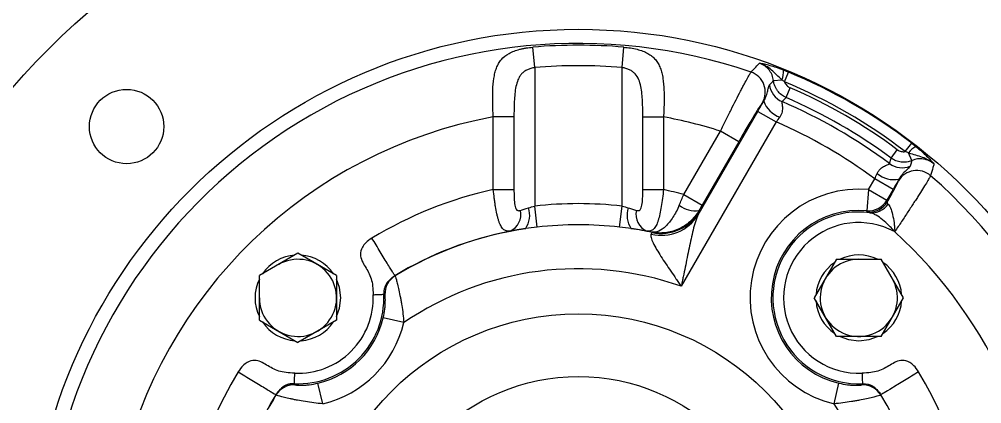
# Paper-space layout '_Right' of a CAD drawing. Header units: inches. Extents: x -10.2 to 6.6, y -6.2 to 9.3.
# Drawn here: x -3.17 to 2.29, y 0.99 to 3.17 of the extents above; entities that cross this region are included whole.
import ezdxf

# ---------------------------------------------------------------- set-up
doc = ezdxf.new("R2010")
doc.units = ezdxf.units.IN
doc.header["$MEASUREMENT"] = 0

psp = doc.layouts.new('_Right')

# ---------------------------------------------------------------- linework, layer by layer
at = {"color": 7, "linetype": 'Continuous', "lineweight": 25}
for p, q in [((-0.2481, 2.8983), (-0.258, 3.0139)), ((0.2481, 2.8983), (0.258, 3.0139)), ((-0.2481, 2.8983), (-0.2481, 2.1114)), ((0.2481, 2.1114), (0.2481, 2.8983)), ((1.1695, 2.8168), (1.1923, 2.872)), ((1.1067, 2.8239), (1.1538, 2.8294)), ((1.178, 2.7282), (1.2017, 2.783)), ((1.0517, 2.7073), (1.0448, 2.6999)), ((1.178, 2.7282), (1.1556, 2.7048)), ((0.6795, 2.0631), (1.018, 2.6493)), ((1.018, 2.6493), (1.1219, 2.5894)), ((-0.3655, 2.6181), (-0.4828, 2.6181)), ((-0.4828, 2.2054), (-0.4828, 2.6181)), ((-0.3655, 2.6181), (-0.3655, 2.2054)), ((0.3655, 2.6181), (0.4828, 2.6181)), ((0.3655, 2.2054), (0.3655, 2.6181)), ((0.4828, 2.6181), (0.4828, 2.2054)), ((1.1219, 2.5894), (0.5834, 1.6567)), ((0.5976, 2.1772), (0.8056, 2.5375)), ((0.9095, 2.4775), (0.8056, 2.5375)), ((0.9095, 2.4775), (0.7015, 2.1172)), ((1.8547, 2.4212), (1.891, 2.4686)), ((1.7736, 2.3843), (1.8093, 2.4322)), ((1.8922, 2.3704), (1.8735, 2.4139)), ((1.7646, 2.3532), (1.7736, 2.3843)), ((1.6464, 2.2054), (1.6815, 2.2663)), ((1.7854, 2.2063), (1.6815, 2.2663)), ((1.8158, 2.2548), (1.8187, 2.2644)), ((-0.4828, 2.2054), (-0.3655, 2.2054)), ((0.3655, 2.2054), (0.4828, 2.2054)), ((1.6464, 2.2054), (1.6356, 2.0859)), ((1.6464, 2.2054), (1.7503, 2.1454)), ((1.7854, 2.2063), (1.7503, 2.1454)), ((0.5976, 2.1772), (0.7015, 2.1172)), ((1.7503, 2.1454), (1.7542, 2.1379)), ((-0.2341, 1.9924), (-0.2481, 2.1114)), ((0.2341, 1.9924), (0.2481, 2.1114)), ((0.6842, 2.087), (0.6865, 2.0818)), ((1.7941, 1.9676), (1.7938, 1.9672)), ((1.7948, 1.9678), (1.7941, 1.9676)), ((0.418, 1.9623), (0.4174, 1.9639)), ((-1.591, 1.8439), (-1.81, 1.7174)), ((-1.372, 1.7174), (-1.591, 1.8439)), ((1.4646, 1.81), (1.3381, 1.591)), ((1.4646, 1.81), (1.7174, 1.81)), ((1.8439, 1.591), (1.7174, 1.81)), ((-1.81, 1.4646), (-1.81, 1.7174)), ((-1.372, 1.7174), (-1.372, 1.4646)), ((-1.0415, 1.7165), (-1.04, 1.7158)), ((-1.0977, 1.6089), (-1.104, 1.6116)), ((1.4646, 1.372), (1.3381, 1.591)), ((1.7174, 1.372), (1.8439, 1.591)), ((-0.9903, 1.4507), (-1.1071, 1.478)), ((-1.81, 1.4646), (-1.591, 1.3381)), ((-1.372, 1.4646), (-1.591, 1.3381)), ((1.7174, 1.372), (1.4646, 1.372)), ((-1.6116, 1.104), (-1.6089, 1.0977)), ((-1.4507, 0.9903), (-1.478, 1.1071)), ((1.4507, 0.9903), (1.478, 1.1071)), ((1.6089, 1.0977), (1.6116, 1.104)), ((-1.7158, 1.04), (-1.7165, 1.0415)), ((1.7165, 1.0415), (1.7158, 1.04))]:
    psp.add_line(p, q, dxfattribs=at)
at = {"color": 7, "linetype": 'Continuous', "lineweight": 25, "flags": 128}
for points in [[(1.0838, 2.8001), (1.1027, 2.8197), (1.1067, 2.8239)], [(1.8922, 2.3704), (1.8864, 2.3503), (1.8831, 2.3387)], [(1.6386, 2.0784), (1.636, 2.085), (1.6356, 2.0859)], [(-1.3475, 1.591), (-1.3546, 1.6493), (-1.372, 1.6974)], [(-1.372, 1.4845), (-1.3546, 1.5327), (-1.3475, 1.591)], [(1.4845, 1.372), (1.5327, 1.3546), (1.591, 1.3475)], [(1.591, 1.3475), (1.6493, 1.3546), (1.6974, 1.372)]]:
    psp.add_lwpolyline(points, dxfattribs=at)
at = {"color": 7, "linetype": 'Continuous', "lineweight": 25}
for centre, radius in [((0, 0), 4.5436), ((0, 0), 4.2493), ((0, 0), 3.1151), ((-2.5633, 2.5633), 0.2109), ((0, 0), 1.5), ((0, 0), 1.145)]:
    psp.add_circle(centre, radius, dxfattribs=at)
for centre, radius, start, end in [((0, 0), 3.0352, 71.1739, 168.8261), ((0, 0), 3.0249, 85.1072, 94.8928), ((0, 0), 2.9089, 85.1072, 94.8928), ((0.9404, 2.7592), 0.1201, 330.4002, 71.0162), ((1.0647, 2.8739), 0.0996, 333.4634, 5.4271), ((0, 0), 3.1096, 52.5466, 67.4534), ((1.2035, 2.8155), 0.1206, 187.3073, 246.6274), ((0, 0), 3.05, 52.5466, 67.4534), ((0, 0), 3.0313, 53.355, 66.645), ((1.1909, 2.7561), 0.1475, 199.3155, 250.7441), ((0, 0), 2.9413, 53.1349, 66.8651), ((0, 0), 2.9716, 53.355, 66.645), ((0, 0), 2.6623, 100.4491, 167.6142), ((0, 0), 2.6623, 72.3858, 79.5509), ((0, 0), 2.822, 53.4255, 66.5745), ((1.9565, 2.359), 0.0996, 114.5729, 146.5366), ((1.8365, 2.45), 0.1206, 233.3726, 292.6927), ((1.7913, 2.4094), 0.1475, 229.2559, 280.6845), ((1.9194, 2.194), 0.1201, 48.9838, 149.5998), ((0, 0), 3.0352, 311.1739, 48.8261), ((0, 0), 2.2577, 102.3489, 121.2459), ((0, 0), 2.2577, 74.6511, 77.6511), ((1.591, 1.591), 0.6169, 84.8493, 256.856), ((1.6463, 2.2055), 0.12, 264.8764, 329.973), ((1.6502, 2.1979), 0.12, 264.4475, 329.9727), ((-0.4295, 2.064), 0.1029, 294.1161, 13.3326), ((-0.4092, 2.0599), 0.1332, 325.1826, 18.6203), ((0, 0), 2.1259, 83.2981, 96.7019), ((0.4092, 2.0599), 0.1332, 161.3797, 214.8174), ((0.4295, 2.064), 0.1029, 166.6674, 245.8839), ((0.47, 2.207), 0.2501, 258.0062, 329.9687), ((0.6615, 2.2263), 0.1412, 230.763, 279.2533), ((1.591, 1.591), 0.4969, 84.8493, 256.856), ((1.591, 1.591), 0.4874, 82.6692, 272.4201), ((1.664, 2.1848), 0.1109, 264.412, 326.6532), ((0.4716, 2.1895), 0.2433, 256.1542, 328.7166), ((0, 0), 2.0078, 101.1272, 121.2459), ((0, 0), 2.0064, 98.593, 121.2211), ((0, 0), 2.0061, 83.2981, 96.7019), ((0, 0), 2.0064, 77.9748, 81.407), ((0, 0), 2.0078, 78.0005, 78.8728), ((1.591, 1.591), 0.4274, 61.6687, 272.4201), ((0, 0), 2.6623, 312.3606, 47.6394), ((-1.591, 1.591), 0.219, 180, 120), ((-1.591, 1.591), 0.2435, 94.0772, 145.9228), ((-1.591, 1.591), 0.2435, 34.0772, 85.9228), ((1.591, 1.591), 0.219, 90, 30), ((1.591, 1.591), 0.2435, 64.0772, 115.9228), ((0, 0), 1.7565, 70.5999, 124.3174), ((1.591, 1.591), 0.2435, 124.0772, 175.9228), ((1.591, 1.591), 0.2435, 4.0772, 55.9228), ((-1.591, 1.591), 0.2435, 154.0772, 205.9228), ((-0.9777, 1.6132), 0.12, 121.2457, 182.051), ((-1.591, 1.591), 0.4874, 267.5799, 2.4201), ((-1.591, 1.591), 0.4274, 267.5799, 2.4201), ((1.591, 1.591), 0.2435, 184.0772, 235.9228), ((1.591, 1.591), 0.2435, 304.0772, 355.9228), ((-1.591, 1.591), 0.4969, 283.144, 346.856), ((-1.591, 1.591), 0.2435, 214.0772, 265.9228), ((-1.591, 1.591), 0.2435, 274.0772, 325.9228), ((-1.591, 1.591), 0.6169, 283.144, 346.856), ((0, 0), 2.2577, 148.7541, 165.3489), ((0, 0), 2.2577, 328.7541, 31.2459), ((-1.6132, 0.9777), 0.12, 87.949, 148.7543), ((1.6132, 0.9777), 0.12, 31.2457, 92.051), ((0, 0), 2.0078, 148.7541, 161.9995), ((0, 0), 2.0064, 148.7789, 162.0252), ((0, 0), 2.0064, 328.7789, 31.2211), ((0, 0), 2.0078, 328.7541, 31.2459), ((0, 0), 1.7565, 325.6826, 34.3174)]:
    psp.add_arc(centre, radius, start, end, dxfattribs=at)
for points, knots in [([(-0.4828, 2.6181), (-0.4843, 2.6441), (-0.4854, 2.6697), (-0.4862, 2.7074), (-0.4864, 2.7199), (-0.4863, 2.7447), (-0.4861, 2.7569), (-0.4847, 2.7925), (-0.4829, 2.8151), (-0.478, 2.847), (-0.4759, 2.8574), (-0.471, 2.8772), (-0.4681, 2.8865), (-0.4613, 2.9044), (-0.4574, 2.9128), (-0.4482, 2.9288), (-0.443, 2.9364), (-0.4254, 2.9573), (-0.4112, 2.969), (-0.3759, 2.9886), (-0.3557, 2.9961), (-0.3267, 3.0033), (-0.3207, 3.0047), (-0.3086, 3.0071), (-0.3025, 3.0082), (-0.2838, 3.0112), (-0.2711, 3.0127), (-0.258, 3.0139)], [0, 0, 0, 0, 0.125, 0.125, 0.1875, 0.1875, 0.25, 0.25, 0.375, 0.375, 0.4375, 0.4375, 0.5, 0.5, 0.5625, 0.5625, 0.625, 0.625, 0.75, 0.75, 0.875, 0.875, 0.90625, 0.90625, 0.9375, 0.9375, 1, 1, 1, 1]), ([(0.258, 3.0139), (0.2711, 3.0127), (0.2838, 3.0112), (0.3087, 3.0072), (0.3209, 3.0048), (0.3442, 2.9989), (0.3551, 2.9956), (0.3753, 2.988), (0.3847, 2.9837), (0.4022, 2.974), (0.4103, 2.9686), (0.4248, 2.9568), (0.4312, 2.9504), (0.4429, 2.9366), (0.4481, 2.9291), (0.4573, 2.913), (0.4612, 2.9045), (0.4681, 2.8866), (0.471, 2.8772), (0.4759, 2.8575), (0.4779, 2.8472), (0.4829, 2.8152), (0.4847, 2.7926), (0.4861, 2.7569), (0.4863, 2.7447), (0.4864, 2.72), (0.4862, 2.7076), (0.4857, 2.6825), (0.4853, 2.6698), (0.4842, 2.6441), (0.4836, 2.6311), (0.4828, 2.6181)], [0, 0, 0, 0, 0.0625, 0.0625, 0.125, 0.125, 0.1875, 0.1875, 0.25, 0.25, 0.3125, 0.3125, 0.375, 0.375, 0.4375, 0.4375, 0.5, 0.5, 0.5625, 0.5625, 0.625, 0.625, 0.75, 0.75, 0.8125, 0.8125, 0.875, 0.875, 0.9375, 0.9375, 1, 1, 1, 1]), ([(-0.2481, 2.8983), (-0.2555, 2.897), (-0.2626, 2.8953), (-0.2765, 2.8911), (-0.2834, 2.8885), (-0.296, 2.8825), (-0.3019, 2.8791), (-0.3127, 2.8712), (-0.3177, 2.8668), (-0.3265, 2.8572), (-0.3304, 2.8521), (-0.3372, 2.8411), (-0.3402, 2.8352), (-0.348, 2.817), (-0.3516, 2.8041), (-0.3571, 2.7772), (-0.3591, 2.7632), (-0.362, 2.735), (-0.3629, 2.7206), (-0.365, 2.677), (-0.3655, 2.6477), (-0.3655, 2.6181)], [0, 0, 0, 0, 0.0625, 0.0625, 0.125, 0.125, 0.1875, 0.1875, 0.25, 0.25, 0.3125, 0.3125, 0.375, 0.375, 0.5, 0.5, 0.625, 0.625, 0.75, 0.75, 1, 1, 1, 1]), ([(0.3655, 2.6181), (0.3655, 2.6477), (0.365, 2.6771), (0.3629, 2.7207), (0.3619, 2.7351), (0.359, 2.7634), (0.3571, 2.7773), (0.3515, 2.8043), (0.3479, 2.8172), (0.3375, 2.8416), (0.3309, 2.8526), (0.3176, 2.867), (0.3126, 2.8714), (0.3018, 2.8791), (0.2959, 2.8826), (0.2832, 2.8886), (0.2764, 2.8911), (0.2626, 2.8953), (0.2555, 2.897), (0.2481, 2.8983)], [0, 0, 0, 0, 0.25, 0.25, 0.375, 0.375, 0.5, 0.5, 0.625, 0.625, 0.75, 0.75, 0.8125, 0.8125, 0.875, 0.875, 0.9375, 0.9375, 1, 1, 1, 1]), ([(0.9795, 2.8728), (0.9859, 2.8795), (0.9923, 2.8861), (0.9987, 2.8927), (1.0084, 2.9028), (1.0181, 2.9129), (1.0278, 2.9229)], [0, 0, 0, 0, 0.006096, 0.006096, 0.006096, 0.015354, 0.015354, 0.015354, 0.015354]), ([(1.1638, 2.8833), (1.1499, 2.8887), (1.1364, 2.8934), (1.1104, 2.902), (1.0984, 2.9057), (1.0758, 2.912), (1.0652, 2.9147), (1.0457, 2.9192), (1.0366, 2.9211), (1.0278, 2.9229)], [0, 0, 0, 0, 0.25, 0.25, 0.5, 0.5, 0.75, 0.75, 1, 1, 1, 1]), ([(1.1538, 2.8294), (1.1434, 2.8386), (1.1337, 2.8479), (1.1146, 2.8663), (1.1053, 2.8753), (1.0854, 2.8923), (1.0749, 2.9001), (1.0581, 2.9101), (1.0523, 2.9131), (1.0403, 2.9186), (1.0341, 2.9209), (1.0278, 2.9229)], [0, 0, 0, 0, 0.25, 0.25, 0.5, 0.5, 0.75, 0.75, 0.875, 0.875, 1, 1, 1, 1]), ([(1.1067, 2.8239), (1.1054, 2.8351), (1.1027, 2.8458), (1.0963, 2.8612), (1.0938, 2.8663), (1.0882, 2.8758), (1.085, 2.8804), (1.0747, 2.8934), (1.0664, 2.9012), (1.0484, 2.914), (1.0384, 2.9192), (1.0278, 2.9229)], [0, 0, 0, 0, 0.25, 0.25, 0.375, 0.375, 0.5, 0.5, 0.75, 0.75, 1, 1, 1, 1]), ([(0.8056, 2.5375), (0.8107, 2.5479), (0.8159, 2.5583), (0.8261, 2.579), (0.8312, 2.5894), (0.8464, 2.6199), (0.8563, 2.6396), (0.8756, 2.678), (0.8852, 2.6968), (0.9031, 2.7319), (0.9116, 2.7483), (0.9236, 2.7713), (0.9274, 2.7787), (0.9348, 2.7927), (0.9383, 2.7994), (0.9483, 2.8181), (0.9542, 2.829), (0.9619, 2.843), (0.9643, 2.8473), (0.9685, 2.8549), (0.9704, 2.8582), (0.9755, 2.8669), (0.9779, 2.8708), (0.9795, 2.8728)], [0, 0, 0, 0, 0.0625, 0.0625, 0.125, 0.125, 0.25, 0.25, 0.375, 0.375, 0.5, 0.5, 0.5625, 0.5625, 0.625, 0.625, 0.75, 0.75, 0.8125, 0.8125, 0.875, 0.875, 1, 1, 1, 1]), ([(1.0517, 2.7073), (1.0561, 2.7146), (1.0594, 2.7213), (1.0647, 2.734), (1.0668, 2.7399), (1.0719, 2.7562), (1.0739, 2.7652), (1.0771, 2.7803), (1.0783, 2.7863), (1.0809, 2.7954), (1.0823, 2.7985), (1.0838, 2.8001)], [0, 0, 0, 0, 0.125, 0.125, 0.25, 0.25, 0.5, 0.5, 0.75, 0.75, 1, 1, 1, 1]), ([(1.178, 2.7282), (1.1684, 2.7324), (1.1595, 2.7377), (1.1432, 2.7506), (1.1358, 2.7582), (1.1265, 2.7707), (1.1237, 2.775), (1.1186, 2.7842), (1.1163, 2.7889), (1.1105, 2.8034), (1.108, 2.8135), (1.1067, 2.8239)], [0, 0, 0, 0, 0.25, 0.25, 0.5, 0.5, 0.625, 0.625, 0.75, 0.75, 1, 1, 1, 1]), ([(1.1695, 2.8168), (1.1709, 2.8131), (1.1727, 2.8094), (1.1769, 2.8027), (1.1794, 2.7995), (1.1877, 2.7908), (1.1943, 2.7862), (1.2017, 2.783)], [0, 0, 0, 0, 0.25, 0.25, 0.5, 0.5, 1, 1, 1, 1]), ([(1.0448, 2.6999), (1.0436, 2.6986), (1.0416, 2.696), (1.0376, 2.6902), (1.0361, 2.688), (1.0328, 2.683), (1.0309, 2.6801), (1.0249, 2.6708), (1.0203, 2.6635), (1.0099, 2.6468), (1.0041, 2.6374), (0.9917, 2.617), (0.9851, 2.6061), (0.9712, 2.5828), (0.9638, 2.5704), (0.9488, 2.545), (0.9412, 2.5319), (0.9255, 2.5051), (0.9175, 2.4913), (0.9095, 2.4775)], [0, 0, 0, 0, 0.125, 0.125, 0.1875, 0.1875, 0.25, 0.25, 0.375, 0.375, 0.5, 0.5, 0.625, 0.625, 0.75, 0.75, 0.875, 0.875, 1, 1, 1, 1]), ([(1.1556, 2.7048), (1.1549, 2.7044), (1.1546, 2.7033), (1.1543, 2.7001), (1.1545, 2.6979), (1.1554, 2.6899), (1.1565, 2.6829), (1.1576, 2.6662), (1.1576, 2.6569), (1.1545, 2.6418), (1.153, 2.6367), (1.1487, 2.6266), (1.1458, 2.6215), (1.1423, 2.6168)], [0, 0, 0, 0, 0.125, 0.125, 0.25, 0.25, 0.5, 0.5, 0.75, 0.75, 0.875, 0.875, 1, 1, 1, 1]), ([(1.8093, 2.4322), (1.8125, 2.4298), (1.8159, 2.4277), (1.8232, 2.4243), (1.827, 2.423), (1.8348, 2.4211), (1.8387, 2.4206), (1.8467, 2.4203), (1.8508, 2.4205), (1.8547, 2.4212)], [0, 0, 0, 0, 0.25, 0.25, 0.5, 0.5, 0.75, 0.75, 1, 1, 1, 1]), ([(1.8735, 2.4139), (1.8866, 2.4096), (1.8995, 2.4058), (1.9249, 2.3984), (1.9375, 2.3948), (1.9621, 2.3861), (1.9741, 2.381), (1.9912, 2.3714), (1.9967, 2.3679), (2.0074, 2.3602), (2.0126, 2.356), (2.0174, 2.3515)], [0, 0, 0, 0, 0.25, 0.25, 0.5, 0.5, 0.75, 0.75, 0.875, 0.875, 1, 1, 1, 1]), ([(1.9151, 2.4496), (1.9267, 2.4401), (1.9376, 2.4309), (1.958, 2.4127), (1.9672, 2.4041), (1.984, 2.3877), (1.9915, 2.3799), (2.0053, 2.3652), (2.0115, 2.3583), (2.0174, 2.3515)], [0, 0, 0, 0, 0.25, 0.25, 0.5, 0.5, 0.75, 0.75, 1, 1, 1, 1]), ([(1.695, 2.2976), (1.6974, 2.3031), (1.7003, 2.308), (1.7069, 2.3168), (1.7106, 2.3207), (1.722, 2.3308), (1.7301, 2.3355), (1.745, 2.3429), (1.7518, 2.3455), (1.7592, 2.3487), (1.7612, 2.3497), (1.7639, 2.3515), (1.7646, 2.3524), (1.7646, 2.3532)], [0, 0, 0, 0, 0.125, 0.125, 0.25, 0.25, 0.5, 0.5, 0.75, 0.75, 0.875, 0.875, 1, 1, 1, 1]), ([(1.8922, 2.3704), (1.8826, 2.3663), (1.8726, 2.3635), (1.8521, 2.3605), (1.8414, 2.3603), (1.826, 2.3621), (1.8209, 2.3631), (1.8107, 2.3656), (1.8057, 2.3672), (1.7912, 2.373), (1.7821, 2.378), (1.7736, 2.3843)], [0, 0, 0, 0, 0.25, 0.25, 0.5, 0.5, 0.625, 0.625, 0.75, 0.75, 1, 1, 1, 1]), ([(2.0174, 2.3515), (2.0089, 2.3589), (1.9994, 2.3649), (1.9793, 2.3742), (1.9684, 2.3774), (1.952, 2.3799), (1.9465, 2.3803), (1.9354, 2.3804), (1.9297, 2.38), (1.9132, 2.3778), (1.9025, 2.3749), (1.8922, 2.3704)], [0, 0, 0, 0, 0.25, 0.25, 0.5, 0.5, 0.625, 0.625, 0.75, 0.75, 1, 1, 1, 1]), ([(2.0174, 2.3515), (2.0154, 2.3447), (2.0135, 2.3379), (2.0115, 2.331), (2.0071, 2.3156), (2.0027, 2.3001), (1.9982, 2.2847)], [0.00137379, 0.00137379, 0.00137379, 0.00137379, 0.006096, 0.006096, 0.006096, 0.01672779, 0.01672779, 0.01672779, 0.01672779]), ([(1.8831, 2.3387), (1.8824, 2.3365), (1.8804, 2.3338), (1.8739, 2.327), (1.8693, 2.323), (1.8579, 2.3126), (1.851, 2.3064), (1.8395, 2.2939), (1.8354, 2.2892), (1.8271, 2.2781), (1.8228, 2.2719), (1.8187, 2.2644)], [0, 0, 0, 0, 0.25, 0.25, 0.5, 0.5, 0.75, 0.75, 0.875, 0.875, 1, 1, 1, 1]), ([(1.7542, 2.1379), (1.7585, 2.1457), (1.7628, 2.1533), (1.7708, 2.1679), (1.7746, 2.1748), (1.7818, 2.188), (1.7852, 2.1943), (1.7916, 2.2061), (1.7946, 2.2117), (1.8026, 2.2269), (1.8069, 2.2352), (1.8116, 2.2449), (1.8128, 2.2476), (1.8148, 2.252), (1.8154, 2.2537), (1.8158, 2.2548)], [0, 0, 0, 0, 0.125, 0.125, 0.25, 0.25, 0.375, 0.375, 0.5, 0.5, 0.75, 0.75, 0.875, 0.875, 1, 1, 1, 1]), ([(1.9982, 2.2847), (1.9972, 2.2823), (1.995, 2.2782), (1.99, 2.2694), (1.9881, 2.2661), (1.9836, 2.2586), (1.9811, 2.2544), (1.9729, 2.2409), (1.9664, 2.2303), (1.9513, 2.2061), (1.9429, 2.1928), (1.9291, 2.1711), (1.9243, 2.1636), (1.9143, 2.148), (1.909, 2.1399), (1.8929, 2.1149), (1.8816, 2.0976), (1.8582, 2.0618), (1.8459, 2.0432), (1.8207, 2.0052), (1.8078, 1.986), (1.7949, 1.9667)], [0, 0, 0, 0, 0.125, 0.125, 0.1875, 0.1875, 0.25, 0.25, 0.375, 0.375, 0.5, 0.5, 0.5625, 0.5625, 0.625, 0.625, 0.75, 0.75, 0.875, 0.875, 1, 1, 1, 1]), ([(-0.3875, 1.97), (-0.3913, 1.9695), (-0.395, 1.9692), (-0.4021, 1.9695), (-0.4055, 1.9701), (-0.4152, 1.9729), (-0.4211, 1.9763), (-0.4318, 1.9866), (-0.4366, 1.9933), (-0.4432, 2.0057), (-0.4452, 2.0103), (-0.4492, 2.02), (-0.451, 2.0252), (-0.4546, 2.0363), (-0.4563, 2.0421), (-0.4595, 2.0544), (-0.461, 2.0609), (-0.4654, 2.0809), (-0.4681, 2.0951), (-0.4717, 2.1176), (-0.4729, 2.1253), (-0.4751, 2.141), (-0.4762, 2.1488), (-0.4793, 2.1727), (-0.4811, 2.189), (-0.4828, 2.2054)], [0, 0, 0, 0, 0.0625, 0.0625, 0.125, 0.125, 0.25, 0.25, 0.375, 0.375, 0.4375, 0.4375, 0.5, 0.5, 0.5625, 0.5625, 0.625, 0.625, 0.75, 0.75, 0.8125, 0.8125, 0.875, 0.875, 1, 1, 1, 1]), ([(-0.3655, 2.2054), (-0.3655, 2.1921), (-0.3653, 2.1788), (-0.3643, 2.1524), (-0.3635, 2.1395), (-0.3611, 2.1209), (-0.3601, 2.115), (-0.3573, 2.1039), (-0.3554, 2.0987), (-0.3503, 2.0905), (-0.3469, 2.0875), (-0.3408, 2.0859), (-0.3386, 2.0858), (-0.334, 2.0863), (-0.3317, 2.0869), (-0.3294, 2.0877)], [0, 0, 0, 0, 0.25, 0.25, 0.5, 0.5, 0.625, 0.625, 0.75, 0.75, 0.875, 0.875, 0.9375, 0.9375, 1, 1, 1, 1]), ([(0.3294, 2.0877), (0.3342, 2.0861), (0.3388, 2.0854), (0.3449, 2.087), (0.3468, 2.088), (0.3501, 2.0907), (0.3516, 2.0925), (0.3554, 2.0986), (0.3573, 2.1038), (0.3601, 2.1149), (0.3611, 2.1209), (0.3635, 2.1394), (0.3643, 2.1525), (0.3653, 2.1788), (0.3655, 2.1921), (0.3655, 2.2054)], [0, 0, 0, 0, 0.125, 0.125, 0.1875, 0.1875, 0.25, 0.25, 0.375, 0.375, 0.5, 0.5, 0.75, 0.75, 1, 1, 1, 1]), ([(0.4828, 2.2054), (0.4811, 2.189), (0.4793, 2.1725), (0.4752, 2.1406), (0.4729, 2.1251), (0.468, 2.0949), (0.4654, 2.0807), (0.4595, 2.054), (0.4563, 2.0416), (0.451, 2.025), (0.4491, 2.0198), (0.4452, 2.0101), (0.4431, 2.0056), (0.4365, 1.9932), (0.4318, 1.9865), (0.421, 1.9763), (0.4152, 1.9728), (0.4023, 1.9691), (0.3952, 1.9689), (0.3875, 1.97)], [0, 0, 0, 0, 0.125, 0.125, 0.25, 0.25, 0.375, 0.375, 0.5, 0.5, 0.5625, 0.5625, 0.625, 0.625, 0.75, 0.75, 0.875, 0.875, 1, 1, 1, 1]), ([(1.7542, 2.1379), (1.7528, 2.135), (1.7521, 2.1325), (1.7527, 2.1278), (1.754, 2.1257), (1.7566, 2.1238)], [0, 0, 0, 0, 0.5, 0.5, 1, 1, 1, 1]), ([(0.2829, 2.1025), (0.2916, 2.1), (0.2999, 2.0974), (0.3154, 2.0925), (0.3227, 2.09), (0.3294, 2.0877)], [0, 0, 0, 0, 0.5, 0.5, 1, 1, 1, 1]), ([(0.5722, 2.117), (0.5669, 2.1042), (0.5612, 2.0921), (0.5492, 2.0692), (0.5429, 2.0584), (0.5233, 2.0282), (0.5098, 2.0116), (0.4822, 1.985), (0.4688, 1.9756), (0.4489, 1.9669), (0.4423, 1.965), (0.4328, 1.9635), (0.4297, 1.9632), (0.4235, 1.9632), (0.4204, 1.9634), (0.4174, 1.9639)], [0, 0, 0, 0, 0.125, 0.125, 0.25, 0.25, 0.5, 0.5, 0.75, 0.75, 0.875, 0.875, 0.9375, 0.9375, 1, 1, 1, 1]), ([(0.6842, 2.087), (0.6772, 2.0747), (0.6693, 2.0633), (0.6519, 2.042), (0.6424, 2.0321), (0.6119, 2.005), (0.5896, 1.9909), (0.5417, 1.9699), (0.5172, 1.9634), (0.4796, 1.9593), (0.467, 1.9589), (0.4483, 1.9597), (0.4421, 1.9602), (0.4297, 1.9617), (0.4235, 1.9627), (0.4174, 1.9639)], [0, 0, 0, 0, 0.125, 0.125, 0.25, 0.25, 0.5, 0.5, 0.75, 0.75, 0.875, 0.875, 0.9375, 0.9375, 1, 1, 1, 1]), ([(1.7566, 2.1238), (1.7591, 2.1221), (1.7615, 2.1192), (1.7661, 2.1117), (1.7685, 2.107), (1.775, 2.0913), (1.7791, 2.0783), (1.7858, 2.0497), (1.7886, 2.0339), (1.7917, 2.0097), (1.7926, 2.0014), (1.7939, 1.9847), (1.7944, 1.9763), (1.7948, 1.9678)], [0, 0, 0, 0, 0.125, 0.125, 0.25, 0.25, 0.5, 0.5, 0.75, 0.75, 0.875, 0.875, 1, 1, 1, 1]), ([(0.6795, 2.0631), (0.6735, 2.052), (0.6686, 2.0384), (0.6592, 2.0086), (0.6549, 1.9926), (0.6468, 1.9597), (0.6429, 1.9427), (0.6353, 1.9082), (0.6316, 1.8906), (0.6205, 1.8375), (0.6133, 1.8016), (0.6022, 1.7474), (0.5985, 1.7293), (0.5929, 1.7021), (0.591, 1.693), (0.5873, 1.6749), (0.5853, 1.6657), (0.5834, 1.6567)], [0, 0, 0, 0, 0.125, 0.125, 0.25, 0.25, 0.375, 0.375, 0.5, 0.5, 0.75, 0.75, 0.875, 0.875, 0.9375, 0.9375, 1, 1, 1, 1]), ([(1.7941, 1.9676), (1.7887, 1.9736), (1.7832, 1.9796), (1.7722, 1.9913), (1.7665, 1.9971), (1.7495, 2.0139), (1.7377, 2.0246), (1.7137, 2.0442), (1.7014, 2.0531), (1.683, 2.0637), (1.6769, 2.0668), (1.6648, 2.0717), (1.6589, 2.0735), (1.6532, 2.0744)], [0, 0, 0, 0, 0.125, 0.125, 0.25, 0.25, 0.5, 0.5, 0.75, 0.75, 0.875, 0.875, 1, 1, 1, 1]), ([(-0.2998, 1.9839), (-0.3161, 1.9815), (-0.3317, 1.9791), (-0.3614, 1.9744), (-0.375, 1.9721), (-0.3875, 1.97)], [0, 0, 0, 0, 0.5, 0.5, 1, 1, 1, 1]), ([(0.3875, 1.97), (0.375, 1.9721), (0.3615, 1.9744), (0.3322, 1.9791), (0.3163, 1.9815), (0.2998, 1.9839)], [0, 0, 0, 0, 0.5, 0.5, 1, 1, 1, 1]), ([(1.7941, 1.9676), (1.7942, 1.9675), (1.7943, 1.9673), (1.7944, 1.9672), (1.7946, 1.967), (1.7947, 1.9669), (1.7949, 1.9667)], [0, 0, 0, 0, 0.00001474274, 0.00001474274, 0.00001474274, 0.00003158147, 0.00003158147, 0.00003158147, 0.00003158147]), ([(1.7948, 1.9678), (1.7948, 1.9676), (1.7948, 1.9674), (1.7949, 1.9672), (1.7949, 1.967), (1.7949, 1.9669), (1.7949, 1.9667)], [0, 0, 0, 0, 0.00001641248, 0.00001641248, 0.00001641248, 0.00002878633, 0.00002878633, 0.00002878633, 0.00002878633]), ([(-1.1711, 1.9302), (-1.2015, 1.9118), (-1.2161, 1.8948), (-1.2341, 1.8644), (-1.2368, 1.8507), (-1.2359, 1.8123), (-1.223, 1.7905), (-1.1967, 1.7469), (-1.1835, 1.7251), (-1.1679, 1.6742), (-1.1655, 1.6451), (-1.164, 1.609)], [0, 0, 0, 0, 0.125, 0.125, 0.25, 0.25, 0.5, 0.5, 0.75, 0.75, 1, 1, 1, 1]), ([(-1.0415, 1.7165), (-1.0416, 1.7169), (-1.0425, 1.7183), (-1.0458, 1.7237), (-1.0482, 1.7277), (-1.0548, 1.7385), (-1.0589, 1.7453), (-1.0686, 1.7613), (-1.0743, 1.7707), (-1.0869, 1.7914), (-1.0938, 1.8028), (-1.1085, 1.827), (-1.1162, 1.8397), (-1.1319, 1.8656), (-1.1399, 1.8788), (-1.1557, 1.9049), (-1.1635, 1.9178), (-1.1711, 1.9302)], [0, 0, 0, 0, 0.125, 0.125, 0.25, 0.25, 0.375, 0.375, 0.5, 0.5, 0.625, 0.625, 0.75, 0.75, 0.875, 0.875, 1, 1, 1, 1]), ([(0.4134, 1.9532), (0.4104, 1.9488), (0.4102, 1.9421), (0.4133, 1.929), (0.4149, 1.9241), (0.4189, 1.9139), (0.4214, 1.9085), (0.4296, 1.8915), (0.4364, 1.8791), (0.4515, 1.8534), (0.4597, 1.8402), (0.4771, 1.813), (0.4863, 1.799), (0.505, 1.7711), (0.5145, 1.757), (0.5339, 1.7286), (0.5438, 1.7142), (0.5586, 1.6927), (0.5636, 1.6855), (0.5735, 1.6711), (0.5785, 1.6639), (0.5834, 1.6567)], [0, 0, 0, 0, 0.125, 0.125, 0.1875, 0.1875, 0.25, 0.25, 0.375, 0.375, 0.5, 0.5, 0.625, 0.625, 0.75, 0.75, 0.875, 0.875, 0.9375, 0.9375, 1, 1, 1, 1]), ([(-1.0415, 1.7165), (-1.0427, 1.7158), (-1.045, 1.7143), (-1.0483, 1.7121), (-1.0514, 1.7099), (-1.0542, 1.7078), (-1.0567, 1.7058), (-1.0589, 1.7039), (-1.0625, 1.7008), (-1.0668, 1.6968), (-1.0707, 1.693), (-1.0738, 1.6899), (-1.0765, 1.6872), (-1.079, 1.6847), (-1.0811, 1.6825), (-1.0831, 1.6803), (-1.0851, 1.6778), (-1.0871, 1.675), (-1.0892, 1.6718), (-1.0913, 1.6682), (-1.0936, 1.6637), (-1.0962, 1.6581), (-1.0989, 1.6507), (-1.1013, 1.6424), (-1.1031, 1.6329), (-1.1042, 1.6225), (-1.1041, 1.6153), (-1.104, 1.6116)], [0, 0, 0, 0, 0.017245, 0.033556, 0.049049, 0.063861, 0.07815, 0.092089, 0.105865, 0.151132, 0.206658, 0.261587, 0.330905, 0.398111, 0.470375, 0.526359, 0.577882, 0.62507, 0.668083, 0.707137, 0.742516, 0.787606, 0.830132, 0.871312, 0.912481, 0.954971, 1, 1, 1, 1]), ([(-1.04, 1.7158), (-1.0396, 1.7155), (-1.0388, 1.7135), (-1.0365, 1.706), (-1.0349, 1.7005), (-1.031, 1.6866), (-1.0288, 1.6781), (-1.0239, 1.6581), (-1.0212, 1.6468), (-1.0158, 1.622), (-1.0129, 1.6083), (-1.0088, 1.5868), (-1.0075, 1.5795), (-1.0048, 1.5643), (-1.0035, 1.5565), (-0.9972, 1.5171), (-0.9931, 1.4845), (-0.9903, 1.4507)], [0, 0, 0, 0, 0.125, 0.125, 0.25, 0.25, 0.375, 0.375, 0.5, 0.5, 0.625, 0.625, 0.6875, 0.6875, 0.75, 0.75, 1, 1, 1, 1]), ([(-1.164, 1.609), (-1.157, 1.6093), (-1.1495, 1.6096), (-1.1349, 1.6103), (-1.128, 1.6106), (-1.1163, 1.6111), (-1.1117, 1.6112), (-1.1057, 1.6115), (-1.1042, 1.6116), (-1.104, 1.6116)], [0, 0, 0, 0, 0.25, 0.25, 0.5, 0.5, 0.75, 0.75, 1, 1, 1, 1]), ([(-1.1071, 1.478), (-1.1032, 1.4947), (-1.1003, 1.5111), (-1.0974, 1.5351), (-1.0967, 1.5429), (-1.0957, 1.5574), (-1.0955, 1.5643), (-1.0952, 1.5828), (-1.0956, 1.5925), (-1.0964, 1.6021), (-1.0967, 1.6046), (-1.0972, 1.6079), (-1.0975, 1.6088), (-1.0977, 1.6089)], [0, 0, 0, 0, 0.25, 0.25, 0.375, 0.375, 0.5, 0.5, 0.75, 0.75, 0.875, 0.875, 1, 1, 1, 1]), ([(-1.609, 1.164), (-1.6451, 1.1655), (-1.6742, 1.1679), (-1.7251, 1.1835), (-1.7469, 1.1967), (-1.7905, 1.223), (-1.8123, 1.2359), (-1.8507, 1.2368), (-1.8644, 1.2341), (-1.8948, 1.2161), (-1.9118, 1.2015), (-1.9302, 1.1711)], [0, 0, 0, 0, 0.25, 0.25, 0.5, 0.5, 0.75, 0.75, 0.875, 0.875, 1, 1, 1, 1]), ([(1.9302, 1.1711), (1.9118, 1.2015), (1.8948, 1.2161), (1.8644, 1.2341), (1.8507, 1.2368), (1.8123, 1.2359), (1.7905, 1.223), (1.7469, 1.1967), (1.7251, 1.1835), (1.6742, 1.1679), (1.6451, 1.1655), (1.609, 1.164)], [0, 0, 0, 0, 0.125, 0.125, 0.25, 0.25, 0.5, 0.5, 0.75, 0.75, 1, 1, 1, 1]), ([(-1.9302, 1.1711), (-1.9178, 1.1635), (-1.9049, 1.1557), (-1.8788, 1.1399), (-1.8656, 1.1319), (-1.8397, 1.1162), (-1.827, 1.1085), (-1.8028, 1.0938), (-1.7914, 1.0869), (-1.7707, 1.0743), (-1.7613, 1.0686), (-1.7453, 1.0589), (-1.7385, 1.0548), (-1.7277, 1.0482), (-1.7237, 1.0458), (-1.7183, 1.0425), (-1.7169, 1.0416), (-1.7165, 1.0415)], [0, 0, 0, 0, 0.125, 0.125, 0.25, 0.25, 0.375, 0.375, 0.5, 0.5, 0.625, 0.625, 0.75, 0.75, 0.875, 0.875, 1, 1, 1, 1]), ([(-1.6116, 1.104), (-1.6116, 1.1042), (-1.6115, 1.1057), (-1.6112, 1.1117), (-1.6111, 1.1163), (-1.6106, 1.128), (-1.6103, 1.1349), (-1.6096, 1.1495), (-1.6093, 1.157), (-1.609, 1.164)], [0, 0, 0, 0, 0.25, 0.25, 0.5, 0.5, 0.75, 0.75, 1, 1, 1, 1]), ([(1.609, 1.164), (1.6093, 1.157), (1.6096, 1.1495), (1.6103, 1.1349), (1.6106, 1.128), (1.6111, 1.1163), (1.6112, 1.1117), (1.6115, 1.1057), (1.6116, 1.1042), (1.6116, 1.104)], [0, 0, 0, 0, 0.25, 0.25, 0.5, 0.5, 0.75, 0.75, 1, 1, 1, 1]), ([(1.9302, 1.1711), (1.9027, 1.1544), (1.8752, 1.1377), (1.8242, 1.1068), (1.8008, 1.0926), (1.7614, 1.0686), (1.7454, 1.059), (1.7234, 1.0456), (1.7173, 1.0419), (1.7165, 1.0415)], [0, 0, 0, 0, 0.25, 0.25, 0.5, 0.5, 0.75, 0.75, 1, 1, 1, 1]), ([(-1.6116, 1.104), (-1.6133, 1.1041), (-1.6168, 1.1042), (-1.6218, 1.104), (-1.6267, 1.1037), (-1.6314, 1.1032), (-1.6359, 1.1025), (-1.6402, 1.1017), (-1.6442, 1.1007), (-1.6481, 1.0997), (-1.6517, 1.0985), (-1.6551, 1.0973), (-1.6583, 1.096), (-1.6613, 1.0948), (-1.6654, 1.0928), (-1.67, 1.0903), (-1.6748, 1.0872), (-1.679, 1.0841), (-1.6818, 1.0817), (-1.6839, 1.0797), (-1.6856, 1.0781), (-1.6872, 1.0765), (-1.6889, 1.0748), (-1.6909, 1.0728), (-1.6934, 1.0702), (-1.6969, 1.0668), (-1.702, 1.0612), (-1.7092, 1.0527), (-1.714, 1.0454), (-1.7165, 1.0415)], [0, 0, 0, 0, 0.021192, 0.041718, 0.061685, 0.081206, 0.100403, 0.119404, 0.138341, 0.157348, 0.176558, 0.196098, 0.21609, 0.236648, 0.257878, 0.309497, 0.371611, 0.444931, 0.529885, 0.575957, 0.622469, 0.669421, 0.713594, 0.755004, 0.793778, 0.849294, 0.894621, 0.943649, 1, 1, 1, 1]), ([(-1.6089, 1.0977), (-1.6087, 1.0972), (-1.6053, 1.0966), (-1.5957, 1.0959), (-1.5916, 1.0956), (-1.5822, 1.0953), (-1.5767, 1.0953), (-1.5644, 1.0955), (-1.5575, 1.0957), (-1.5431, 1.0967), (-1.5353, 1.0974), (-1.5112, 1.1003), (-1.4947, 1.1032), (-1.478, 1.1071)], [0, 0, 0, 0, 0.25, 0.25, 0.375, 0.375, 0.5, 0.5, 0.625, 0.625, 0.75, 0.75, 1, 1, 1, 1]), ([(1.478, 1.1071), (1.4947, 1.1032), (1.5111, 1.1003), (1.5351, 1.0974), (1.5429, 1.0967), (1.5574, 1.0957), (1.5643, 1.0955), (1.5828, 1.0952), (1.5925, 1.0956), (1.6021, 1.0964), (1.6046, 1.0967), (1.6079, 1.0972), (1.6088, 1.0975), (1.6089, 1.0977)], [0, 0, 0, 0, 0.25, 0.25, 0.375, 0.375, 0.5, 0.5, 0.75, 0.75, 0.875, 0.875, 1, 1, 1, 1]), ([(1.6116, 1.104), (1.6362, 1.1051), (1.6536, 1.0985), (1.6744, 1.0884), (1.6787, 1.0845), (1.6858, 1.0781), (1.6885, 1.0753), (1.6956, 1.0681), (1.6984, 1.0652), (1.7059, 1.0567), (1.7106, 1.0513), (1.7165, 1.0415)], [0, 0, 0, 0, 0.25, 0.25, 0.5, 0.5, 0.75, 0.75, 0.875, 0.875, 1, 1, 1, 1]), ([(-1.4507, 0.9903), (-1.4845, 0.9931), (-1.5173, 0.9972), (-1.5647, 1.0048), (-1.5798, 1.0075), (-1.6013, 1.0116), (-1.6082, 1.013), (-1.6217, 1.0158), (-1.6283, 1.0172), (-1.6469, 1.0213), (-1.6581, 1.0239), (-1.6779, 1.0288), (-1.6865, 1.031), (-1.7005, 1.0349), (-1.7059, 1.0364), (-1.7115, 1.0382), (-1.713, 1.0387), (-1.7151, 1.0395), (-1.7156, 1.0398), (-1.7158, 1.04)], [0, 0, 0, 0, 0.25, 0.25, 0.375, 0.375, 0.4375, 0.4375, 0.5, 0.5, 0.625, 0.625, 0.75, 0.75, 0.875, 0.875, 0.9375, 0.9375, 1, 1, 1, 1]), ([(1.7158, 1.04), (1.7155, 1.0396), (1.7135, 1.0388), (1.706, 1.0365), (1.7005, 1.0349), (1.6866, 1.031), (1.6781, 1.0288), (1.6581, 1.0239), (1.6468, 1.0212), (1.622, 1.0158), (1.6083, 1.0129), (1.5868, 1.0088), (1.5795, 1.0075), (1.5643, 1.0048), (1.5565, 1.0035), (1.5171, 0.9972), (1.4845, 0.9931), (1.4507, 0.9903)], [0, 0, 0, 0, 0.125, 0.125, 0.25, 0.25, 0.375, 0.375, 0.5, 0.5, 0.625, 0.625, 0.6875, 0.6875, 0.75, 0.75, 1, 1, 1, 1])]:
    psp.add_open_spline(points, degree=3, knots=knots, dxfattribs=at)
for points in [[(1.1638, 2.8833), (1.1733, 2.8797), (1.1828, 2.8759), (1.1923, 2.872)], [(1.1695, 2.8168), (1.1644, 2.8213), (1.1592, 2.8256), (1.1538, 2.8294)], [(1.018, 2.6493), (1.0294, 2.6691), (1.0406, 2.6884), (1.0517, 2.7073)], [(1.1423, 2.6168), (1.1356, 2.6078), (1.1288, 2.5987), (1.1219, 2.5894)], [(1.891, 2.4686), (1.8992, 2.4623), (1.9073, 2.456), (1.9151, 2.4496)], [(1.8735, 2.4139), (1.8674, 2.4167), (1.8611, 2.419), (1.8547, 2.4212)], [(1.6815, 2.2663), (1.6862, 2.2769), (1.6907, 2.2874), (1.695, 2.2976)], [(1.8187, 2.2644), (1.8079, 2.2454), (1.7968, 2.226), (1.7854, 2.2063)], [(0.5722, 2.117), (0.5805, 2.1367), (0.5889, 2.1568), (0.5976, 2.1772)], [(-0.3294, 2.0877), (-0.316, 2.0923), (-0.3, 2.0976), (-0.2829, 2.1025)], [(-0.2829, 2.1025), (-0.2716, 2.1057), (-0.26, 2.1086), (-0.2481, 2.1114)], [(0.2481, 2.1114), (0.26, 2.1086), (0.2716, 2.1057), (0.2829, 2.1025)], [(0.6865, 2.0818), (0.6871, 2.0805), (0.6848, 2.0743), (0.6795, 2.0631)], [(0.7015, 2.1172), (0.6956, 2.107), (0.6898, 2.0969), (0.6842, 2.087)], [(1.6532, 2.0744), (1.6433, 2.0764), (1.639, 2.0776), (1.6386, 2.0784)], [(-0.2341, 1.9924), (-0.2563, 1.9898), (-0.2782, 1.987), (-0.2998, 1.9839)], [(0.2998, 1.9839), (0.2782, 1.987), (0.2563, 1.9898), (0.2341, 1.9924)], [(1.7949, 1.9667), (1.7945, 1.9669), (1.7942, 1.967), (1.7938, 1.9672)], [(0.4134, 1.9532), (0.4171, 1.9586), (0.4186, 1.9616), (0.418, 1.9623)]]:
    psp.add_open_spline(points, degree=3, dxfattribs=at)

doc.saveas('drawing.dxf')
